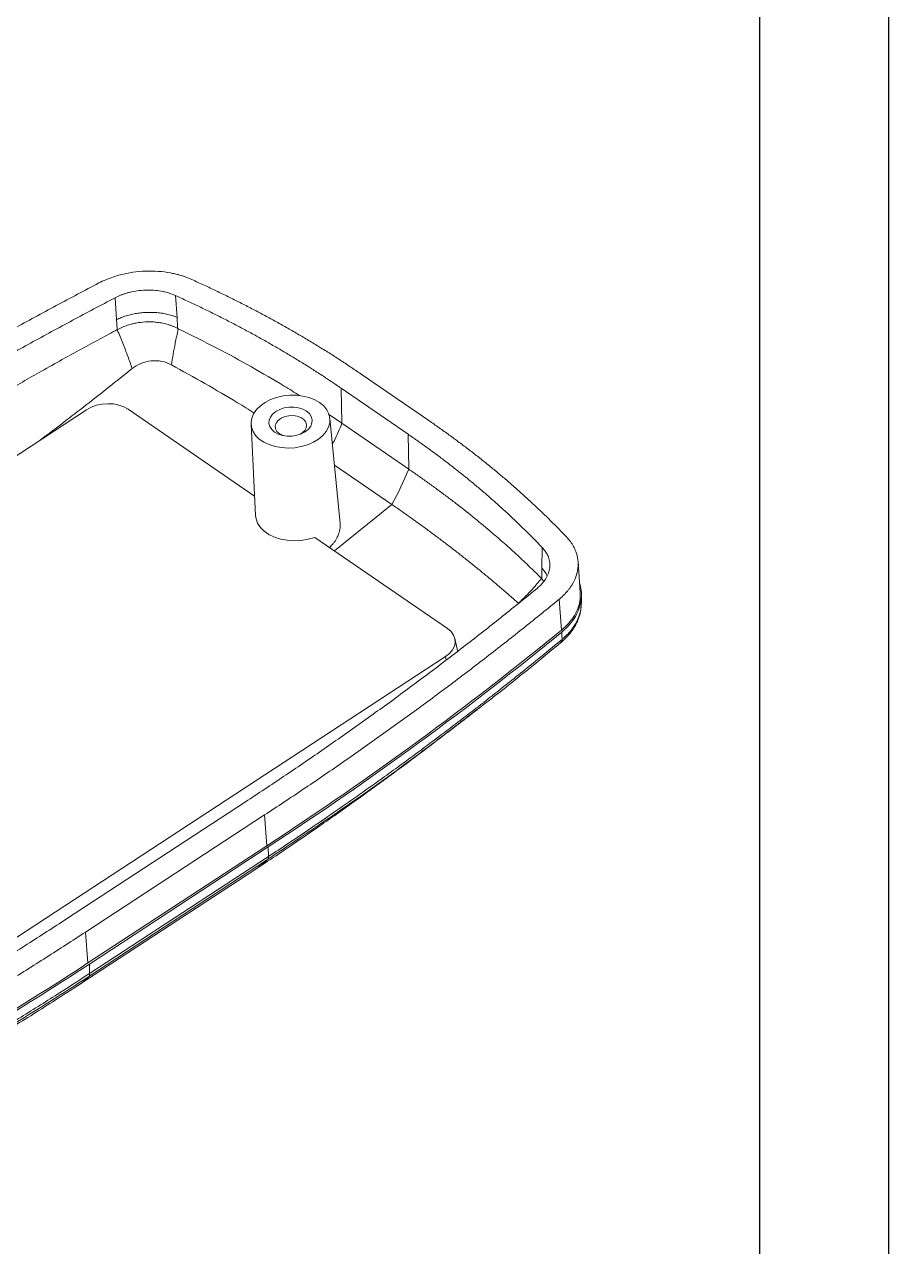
# Model space of a CAD drawing. Header units: inches. Extents: x 1127 to 2406, y 573 to 922.
# Drawn here: x 1750.65 to 1781.23, y 618.47 to 661.72 of the extents above; entities that cross this region are included whole.
import ezdxf

# ---------------------------------------------------------------- set-up
doc = ezdxf.new("R2010")
doc.units = ezdxf.units.IN

msp = doc.modelspace()

# ---------------------------------------------------------------- linework, layer by layer
for p, q in [((1781.232, 766.869), (1781.232, 575.233)), ((1776.67, 762.307), (1776.67, 579.796))]:
    msp.add_line(p, q)
at = {"color": 7, "linetype": 'Continuous', "lineweight": 15}
for p, q in [((1755.999, 652.122), (1756.055, 651.35)), ((1753.863, 652.044), (1753.915, 651.272)), ((1753.94, 650.916), (1753.915, 651.272)), ((1764.965, 647.698), (1762.601, 649.322)), ((1764.23, 647.217), (1761.865, 648.841)), ((1761.865, 648.841), (1761.89, 647.604)), ((1752.848, 648.08), (1729.162, 632.584)), ((1758.798, 645.03), (1754.329, 648.101)), ((1761.89, 647.604), (1761.416, 647.92)), ((1761.823, 644.059), (1761.466, 647.778)), ((1758.673, 647.576), (1758.832, 644.343)), ((1764.254, 645.979), (1761.89, 647.604)), ((1764.254, 645.979), (1764.23, 647.217)), ((1761.625, 646.126), (1763.66, 644.727)), ((1765.625, 640.34), (1760.927, 643.567)), ((1768.979, 643.204), (1768.966, 642.478)), ((1770.325, 641.615), (1770.246, 642.713)), ((1769.033, 642.011), (1768.963, 642.105)), ((1769.577, 641.378), (1769.656, 640.284)), ((1770.362, 641.235), (1770.366, 641.527)), ((1770.354, 641.215), (1770.354, 641.236)), ((1765.972, 639.623), (1765.887, 639.986)), ((1765.982, 639.538), (1765.97, 639.623)), ((1743.146, 624.685), (1765.557, 639.348)), ((1758.473, 634.208), (1752.142, 630.066)), ((1752.818, 629.602), (1759.149, 633.744)), ((1759.149, 633.744), (1759.229, 632.65)), ((1759.229, 632.65), (1752.898, 628.508)), ((1759.282, 632.613), (1752.951, 628.471)), ((1759.291, 632.277), (1752.96, 628.135)), ((1759.282, 632.613), (1759.291, 632.277)), ((1752.511, 627.687), (1758.843, 631.83)), ((1752.928, 628.029), (1759.259, 632.171)), ((1758.843, 631.83), (1758.859, 631.841)), ((1752.898, 628.508), (1752.818, 629.602)), ((1752.96, 628.135), (1752.951, 628.471)), ((1752.51, 627.69), (1752.529, 627.7))]:
    msp.add_line(p, q, dxfattribs=at)
at = {"color": 8, "linetype": 'Continuous', "lineweight": 15}
for p, q in [((1763.66, 644.727), (1761.625, 643.088)), ((1765.557, 639.348), (1765.583, 639.237))]:
    msp.add_line(p, q, dxfattribs=at)
at = {"color": 7, "linetype": 'Continuous', "lineweight": 15, "flags": 128}
for points in [[(1761.1, 648.336), (1761.245, 648.217), (1761.356, 648.081), (1761.43, 647.934), (1761.466, 647.778), (1761.461, 647.62), (1761.416, 647.462), (1761.332, 647.311), (1761.212, 647.169), (1761.059, 647.042), (1760.878, 646.933), (1760.673, 646.844), (1760.452, 646.779), (1760.219, 646.74), (1759.982, 646.727), (1759.747, 646.741), (1759.522, 646.781), (1759.313, 646.847), (1759.125, 646.936), (1758.965, 647.047), (1758.836, 647.175), (1758.743, 647.317), (1758.688, 647.469), (1758.673, 647.626), (1758.698, 647.785), (1758.763, 647.94), (1758.865, 648.087), (1759.002, 648.222), (1759.169, 648.34), (1759.363, 648.44), (1759.577, 648.517), (1759.805, 648.569), (1760.041, 648.595), (1760.277, 648.595), (1760.508, 648.568), (1760.726, 648.514), (1760.925, 648.436), (1761.1, 648.336)], [(1759.504, 647.292), (1759.403, 647.381), (1759.335, 647.484), (1759.303, 647.596), (1759.311, 647.711), (1759.356, 647.824), (1759.437, 647.929), (1759.55, 648.02), (1759.689, 648.093), (1759.847, 648.145), (1760.017, 648.173), (1760.189, 648.175), (1760.355, 648.151), (1760.507, 648.103), (1760.637, 648.033), (1760.738, 647.944), (1760.806, 647.841), (1760.837, 647.729), (1760.83, 647.614), (1760.785, 647.501), (1760.704, 647.397), (1760.591, 647.305), (1760.452, 647.232), (1760.294, 647.18), (1760.124, 647.152), (1759.952, 647.15), (1759.786, 647.174), (1759.634, 647.222), (1759.504, 647.292)], [(1760.397, 647.211), (1760.486, 647.265), (1760.575, 647.351), (1760.627, 647.448), (1760.638, 647.55), (1760.609, 647.648), (1760.54, 647.736), (1760.437, 647.806), (1760.308, 647.855), (1760.162, 647.877), (1760.011, 647.872), (1759.864, 647.839), (1759.734, 647.782), (1759.629, 647.704), (1759.558, 647.612), (1759.526, 647.511), (1759.535, 647.41), (1759.585, 647.316), (1759.672, 647.237), (1759.672, 647.237)], [(1759.672, 647.237), (1759.788, 647.177), (1759.812, 647.168)], [(1760.927, 643.567), (1760.694, 643.501), (1760.45, 643.461), (1760.202, 643.448), (1759.957, 643.464), (1759.722, 643.507), (1759.503, 643.576), (1759.307, 643.67), (1759.14, 643.785), (1759.005, 643.919), (1758.907, 644.067), (1758.849, 644.226), (1758.832, 644.343)]]:
    msp.add_lwpolyline(points, dxfattribs=at)
at = {"color": 8, "linetype": 'Continuous', "lineweight": 15}
msp.add_arc((1757.466, 633.931), 2.512, 303.6872, 315.5392, dxfattribs=at)
at = {"color": 7, "linetype": 'Continuous', "lineweight": 15}
for centre, major_axis, ratio, start_param, end_param in [((1753.554, 647.59), (1.049, 0.085), 0.668196, 0.687621, 2.254303), ((1764.844, 639.833), (1.053, 0.083), 0.662826, 5.402102, 6.968784)]:
    msp.add_ellipse(centre, major_axis=major_axis, ratio=ratio, start_param=start_param, end_param=end_param, dxfattribs=at)
for points, knots in [([(1756.581, 652.688), (1756.542, 652.705), (1756.465, 652.739), (1756.343, 652.785), (1756.219, 652.826), (1756.091, 652.863), (1755.959, 652.895), (1755.729, 652.943), (1755.39, 652.986), (1754.939, 652.994), (1754.488, 652.953), (1754.101, 652.875), (1753.783, 652.78), (1753.527, 652.684), (1753.37, 652.607), (1753.291, 652.568)], [0, 0, 0, 0, 0.040797, 0.081386, 0.121873, 0.162367, 0.202973, 0.243799, 0.371866, 0.500039, 0.628106, 0.756279, 0.837639, 0.918594, 1, 1, 1, 1]), ([(1753.291, 652.568), (1753.037, 652.435), (1752.529, 652.169), (1751.773, 651.766), (1751.021, 651.36), (1750.274, 650.951), (1749.531, 650.538), (1748.793, 650.121), (1748.059, 649.701), (1747.329, 649.278), (1746.604, 648.851), (1745.883, 648.421), (1745.166, 647.987), (1744.454, 647.55), (1743.747, 647.109), (1743.044, 646.665), (1742.345, 646.217), (1741.883, 645.916), (1741.652, 645.766)], [0, 0, 0, 0, 0.062561, 0.125097, 0.187613, 0.250111, 0.312596, 0.37507, 0.437537, 0.5, 0.562463, 0.62493, 0.687404, 0.749889, 0.812387, 0.874903, 0.937439, 1, 1, 1, 1]), ([(1762.601, 649.322), (1762.478, 649.406), (1762.233, 649.573), (1761.86, 649.819), (1761.482, 650.062), (1761.099, 650.301), (1760.711, 650.536), (1760.319, 650.768), (1759.923, 650.996), (1759.521, 651.22), (1759.115, 651.441), (1758.705, 651.658), (1758.289, 651.872), (1757.869, 652.082), (1757.445, 652.288), (1757.016, 652.49), (1756.726, 652.622), (1756.581, 652.688)], [0, 0, 0, 0, 0.066835, 0.133597, 0.200299, 0.266951, 0.333564, 0.40015, 0.466718, 0.533282, 0.59985, 0.666436, 0.733049, 0.799701, 0.866403, 0.933165, 1, 1, 1, 1]), ([(1753.863, 652.044), (1753.895, 652.06), (1753.958, 652.091), (1754.056, 652.134), (1754.158, 652.172), (1754.263, 652.206), (1754.425, 652.251), (1754.648, 652.295), (1754.933, 652.32), (1755.218, 652.316), (1755.465, 652.285), (1755.672, 652.24), (1755.842, 652.189), (1755.946, 652.145), (1755.999, 652.122)], [0, 0, 0, 0, 0.050245, 0.100204, 0.150078, 0.200067, 0.250369, 0.375218, 0.500157, 0.624942, 0.749931, 0.833351, 0.916399, 1, 1, 1, 1]), ([(1755.999, 652.122), (1756.14, 652.058), (1756.422, 651.929), (1756.84, 651.732), (1757.254, 651.531), (1757.663, 651.326), (1758.068, 651.118), (1758.468, 650.906), (1758.864, 650.691), (1759.255, 650.472), (1759.642, 650.25), (1760.024, 650.024), (1760.401, 649.795), (1760.774, 649.562), (1761.143, 649.325), (1761.507, 649.085), (1761.746, 648.923), (1761.865, 648.841)], [0, 0, 0, 0, 0.066834, 0.133596, 0.200298, 0.26695, 0.333563, 0.400149, 0.466718, 0.533282, 0.599851, 0.666437, 0.73305, 0.799702, 0.866404, 0.933166, 1, 1, 1, 1]), ([(1742.328, 645.301), (1742.557, 645.45), (1743.015, 645.749), (1743.707, 646.192), (1744.404, 646.633), (1745.106, 647.069), (1745.811, 647.503), (1746.521, 647.933), (1747.236, 648.359), (1747.955, 648.783), (1748.678, 649.202), (1749.405, 649.619), (1750.137, 650.031), (1750.874, 650.441), (1751.614, 650.847), (1752.36, 651.249), (1753.109, 651.649), (1753.612, 651.912), (1753.863, 652.044)], [0, 0, 0, 0, 0.062561, 0.125097, 0.187613, 0.250111, 0.312596, 0.37507, 0.437537, 0.5, 0.562463, 0.62493, 0.687404, 0.749889, 0.812387, 0.874903, 0.937439, 1, 1, 1, 1]), ([(1756.055, 651.35), (1756.026, 651.362), (1755.967, 651.385), (1755.875, 651.416), (1755.781, 651.443), (1755.684, 651.467), (1755.585, 651.486), (1755.485, 651.502), (1755.385, 651.514), (1755.284, 651.523), (1755.185, 651.528), (1755.086, 651.529), (1754.961, 651.527), (1754.806, 651.516), (1754.623, 651.492), (1754.438, 651.456), (1754.256, 651.407), (1754.079, 651.347), (1753.969, 651.297), (1753.915, 651.272)], [0, 0, 0, 0, 0.0470479, 0.0940796, 0.1409901, 0.1876755, 0.2340334, 0.2799648, 0.3253745, 0.3701729, 0.414276, 0.4576066, 0.5000945, 0.578606, 0.6597491, 0.7430384, 0.8279193, 0.9137853, 1, 1, 1, 1]), ([(1756.055, 651.35), (1756.056, 651.317), (1756.06, 651.252), (1756.067, 651.153), (1756.074, 651.055), (1756.077, 650.989), (1756.079, 650.957)], [0, 0, 0, 0, 0.248442, 0.499988, 0.751548, 1, 1, 1, 1]), ([(1753.94, 650.916), (1753.737, 650.807), (1753.316, 650.582), (1752.666, 650.228), (1751.976, 649.848), (1751.05, 649.33), (1749.852, 648.647), (1748.548, 647.883), (1747.316, 647.145), (1746.186, 646.455), (1744.995, 645.713), (1743.746, 644.919), (1742.902, 644.37), (1742.469, 644.088)], [0, 0, 0, 0, 0.050761, 0.105236, 0.163424, 0.22532, 0.340505, 0.470168, 0.563389, 0.662984, 0.768946, 0.881279, 1, 1, 1, 1]), ([(1756.079, 650.957), (1756.048, 650.973), (1755.987, 651.003), (1755.891, 651.043), (1755.794, 651.078), (1755.698, 651.108), (1755.601, 651.133), (1755.505, 651.153), (1755.411, 651.169), (1755.318, 651.181), (1755.155, 651.195), (1754.917, 651.196), (1754.662, 651.164), (1754.458, 651.118), (1754.296, 651.071), (1754.118, 651.005), (1754.001, 650.947), (1753.94, 650.916)], [0, 0, 0, 0, 0.049982, 0.098747, 0.146298, 0.192635, 0.237762, 0.281681, 0.324395, 0.365908, 0.406222, 0.539386, 0.67717, 0.741293, 0.816471, 0.902707, 1, 1, 1, 1]), ([(1754.465, 649.538), (1754.441, 649.61), (1754.391, 649.757), (1754.311, 649.979), (1754.225, 650.206), (1754.135, 650.438), (1754.04, 650.676), (1753.973, 650.835), (1753.94, 650.916)], [0, 0, 0, 0, 0.155639, 0.315517, 0.479758, 0.648494, 0.82186, 1, 1, 1, 1]), ([(1756.097, 650.948), (1756.079, 650.862), (1756.042, 650.69), (1755.981, 650.392), (1755.915, 650.053), (1755.874, 649.8), (1755.853, 649.674)], [0, 0, 0, 0, 0.203094, 0.40589, 0.704841, 1, 1, 1, 1]), ([(1760.395, 648.579), (1760.214, 648.693), (1759.662, 649.041), (1758.68, 649.608), (1757.435, 650.289), (1756.549, 650.725), (1756.097, 650.948)], [0, 0, 0, 0, 0.135562, 0.411277, 0.699418, 1, 1, 1, 1]), ([(1751.225, 647.018), (1751.764, 647.426), (1752.85, 648.248), (1753.924, 649.106), (1754.465, 649.538)], [0, 0, 0, 0, 0.496449, 1, 1, 1, 1]), ([(1754.465, 649.538), (1754.557, 649.613), (1754.661, 649.675), (1754.894, 649.769), (1755.016, 649.8), (1755.271, 649.825), (1755.397, 649.818), (1755.639, 649.77), (1755.752, 649.729), (1755.854, 649.674)], [0, 0, 0, 0, 0.25, 0.25, 0.5, 0.5, 0.75, 0.75, 1, 1, 1, 1]), ([(1755.853, 649.673), (1756.25, 649.452), (1757.046, 649.01), (1758.027, 648.441), (1758.591, 648.089), (1758.788, 647.967)], [0, 0, 0, 0, 0.3945255, 0.7896107, 1, 1, 1, 1]), ([(1769.837, 643.581), (1769.742, 643.679), (1769.552, 643.877), (1769.261, 644.169), (1768.964, 644.459), (1768.661, 644.746), (1768.353, 645.029), (1768.039, 645.31), (1767.72, 645.587), (1767.395, 645.862), (1767.065, 646.133), (1766.729, 646.402), (1766.388, 646.667), (1766.041, 646.929), (1765.688, 647.189), (1765.33, 647.445), (1765.087, 647.614), (1764.965, 647.698)], [0, 0, 0, 0, 0.066835, 0.133597, 0.200299, 0.266951, 0.333564, 0.40015, 0.466718, 0.533282, 0.59985, 0.666436, 0.733049, 0.799701, 0.866403, 0.933165, 1, 1, 1, 1]), ([(1764.23, 647.217), (1764.348, 647.134), (1764.585, 646.97), (1764.934, 646.72), (1765.278, 646.468), (1765.616, 646.212), (1765.949, 645.953), (1766.276, 645.692), (1766.598, 645.427), (1766.915, 645.16), (1767.226, 644.889), (1767.532, 644.616), (1767.832, 644.339), (1768.127, 644.06), (1768.417, 643.778), (1768.701, 643.493), (1768.886, 643.3), (1768.979, 643.204)], [0, 0, 0, 0, 0.066834, 0.133596, 0.200298, 0.26695, 0.333563, 0.400149, 0.466718, 0.533282, 0.599851, 0.666437, 0.73305, 0.799702, 0.866404, 0.933166, 1, 1, 1, 1]), ([(1764.254, 645.979), (1764.366, 645.902), (1764.59, 645.747), (1764.922, 645.512), (1765.253, 645.271), (1765.582, 645.027), (1766.007, 644.704), (1766.527, 644.294), (1767.084, 643.834), (1767.59, 643.396), (1768.047, 642.986), (1768.504, 642.558), (1768.8, 642.265), (1768.951, 642.117)], [0, 0, 0, 0, 0.063644, 0.127912, 0.192803, 0.258319, 0.324459, 0.450259, 0.580803, 0.681201, 0.784532, 0.890798, 1, 1, 1, 1]), ([(1768.132, 641.237), (1768.032, 641.326), (1767.833, 641.502), (1767.528, 641.765), (1767.221, 642.026), (1766.91, 642.285), (1766.595, 642.541), (1766.278, 642.795), (1765.958, 643.047), (1765.636, 643.295), (1765.311, 643.541), (1764.984, 643.784), (1764.656, 644.025), (1764.326, 644.262), (1763.995, 644.496), (1763.771, 644.65), (1763.66, 644.727)], [0, 0, 0, 0, 0.075393, 0.15016, 0.224334, 0.297941, 0.37098, 0.443431, 0.515278, 0.586504, 0.657093, 0.727031, 0.796303, 0.864897, 0.9328, 1, 1, 1, 1]), ([(1761.449, 643.209), (1761.455, 643.214), (1761.503, 643.258), (1761.57, 643.333), (1761.646, 643.434), (1761.693, 643.509), (1761.742, 643.601), (1761.78, 643.694), (1761.81, 643.804), (1761.822, 643.883), (1761.829, 643.969), (1761.824, 644.022), (1761.822, 644.059)], [0, 0, 0, 0, 0.022738, 0.17954, 0.285764, 0.393528, 0.447671, 0.604437, 0.710655, 0.81843, 0.872582, 1, 1, 1, 1]), ([(1769.577, 641.378), (1769.607, 641.404), (1769.668, 641.455), (1769.752, 641.536), (1769.831, 641.619), (1769.903, 641.704), (1769.968, 641.791), (1770.07, 641.945), (1770.181, 642.171), (1770.252, 642.472), (1770.252, 642.775), (1770.187, 643.034), (1770.088, 643.248), (1769.979, 643.421), (1769.884, 643.527), (1769.837, 643.581)], [0, 0, 0, 0, 0.040797, 0.081386, 0.121873, 0.162367, 0.202973, 0.243799, 0.371866, 0.500039, 0.628106, 0.756279, 0.837639, 0.918594, 1, 1, 1, 1]), ([(1768.979, 643.204), (1768.998, 643.183), (1769.037, 643.141), (1769.087, 643.074), (1769.131, 643.006), (1769.167, 642.935), (1769.213, 642.826), (1769.249, 642.676), (1769.248, 642.485), (1769.203, 642.295), (1769.124, 642.13), (1769.028, 641.992), (1768.929, 641.879), (1768.849, 641.81), (1768.809, 641.775)], [0, 0, 0, 0, 0.050239, 0.100174, 0.150002, 0.199925, 0.25014, 0.374963, 0.499914, 0.624686, 0.749702, 0.833256, 0.916379, 1, 1, 1, 1]), ([(1768.963, 642.105), (1768.963, 642.136), (1768.963, 642.199), (1768.964, 642.292), (1768.966, 642.385), (1768.966, 642.447), (1768.966, 642.478)], [0, 0, 0, 0, 0.2477229, 0.5000115, 0.7522421, 1, 1, 1, 1]), ([(1768.809, 641.775), (1768.607, 641.61), (1768.202, 641.279), (1767.588, 640.786), (1766.97, 640.297), (1766.346, 639.81), (1765.718, 639.327), (1765.084, 638.846), (1764.445, 638.369), (1763.802, 637.894), (1763.153, 637.423), (1762.5, 636.954), (1761.841, 636.489), (1761.178, 636.027), (1760.509, 635.567), (1759.836, 635.111), (1759.158, 634.658), (1758.701, 634.358), (1758.473, 634.208)], [0, 0, 0, 0, 0.062561, 0.125097, 0.187613, 0.250111, 0.312596, 0.37507, 0.437537, 0.5, 0.562463, 0.62493, 0.687404, 0.749889, 0.812387, 0.874903, 0.937439, 1, 1, 1, 1]), ([(1768.951, 642.117), (1768.897, 642.05), (1768.801, 641.931), (1768.668, 641.779), (1768.523, 641.619), (1768.385, 641.476), (1768.242, 641.339), (1768.169, 641.271), (1768.132, 641.237)], [0, 0, 0, 0, 0.213373, 0.381036, 0.504242, 0.750357, 0.874843, 1, 1, 1, 1]), ([(1770.301, 641.951), (1770.324, 641.867), (1770.374, 641.68), (1770.367, 641.383), (1770.299, 641.071), (1770.159, 640.767), (1769.958, 640.476), (1769.768, 640.303), (1769.674, 640.218)], [0, 0, 0, 0, 0.142843, 0.314928, 0.48697, 0.657509, 0.830415, 1, 1, 1, 1]), ([(1759.149, 633.744), (1759.379, 633.895), (1759.84, 634.197), (1760.524, 634.655), (1761.203, 635.115), (1761.878, 635.579), (1762.547, 636.045), (1763.211, 636.515), (1763.871, 636.987), (1764.525, 637.463), (1765.174, 637.942), (1765.818, 638.423), (1766.458, 638.908), (1767.092, 639.396), (1767.721, 639.887), (1768.345, 640.381), (1768.964, 640.878), (1769.372, 641.211), (1769.577, 641.378)], [0, 0, 0, 0, 0.062561, 0.125097, 0.187613, 0.250111, 0.312596, 0.37507, 0.437537, 0.5, 0.562463, 0.62493, 0.687404, 0.749889, 0.812387, 0.874903, 0.937439, 1, 1, 1, 1]), ([(1769.656, 640.284), (1769.746, 640.365), (1769.927, 640.527), (1770.125, 640.799), (1770.261, 641.084), (1770.331, 641.36), (1770.324, 641.537), (1770.32, 641.617)], [0, 0, 0, 0, 0.20786, 0.41572, 0.62358, 0.83144, 1, 1, 1, 1]), ([(1769.633, 639.841), (1769.717, 639.916), (1769.871, 640.053), (1770.035, 640.261), (1770.138, 640.426), (1770.212, 640.571), (1770.278, 640.733), (1770.342, 640.951), (1770.353, 641.121), (1770.359, 641.213)], [0, 0, 0, 0, 0.194584, 0.356278, 0.484738, 0.560908, 0.665642, 0.818848, 1, 1, 1, 1]), ([(1769.678, 639.957), (1769.677, 640.014), (1769.675, 640.101), (1769.674, 640.188), (1769.674, 640.218)], [0, 0, 0, 0, 0.659443, 1, 1, 1, 1]), ([(1759.291, 632.277), (1759.521, 632.429), (1759.999, 632.743), (1760.733, 633.237), (1761.51, 633.767), (1762.328, 634.337), (1763.298, 635.026), (1764.535, 635.925), (1766.017, 637.037), (1767.487, 638.18), (1768.707, 639.157), (1769.392, 639.722), (1769.678, 639.957)], [0, 0, 0, 0, 0.062972, 0.130372, 0.202198, 0.278452, 0.359134, 0.476422, 0.631921, 0.789579, 0.912272, 1, 1, 1, 1]), ([(1766.442, 637.3), (1766.681, 637.481), (1767.774, 638.309), (1768.813, 639.166), (1769.625, 639.835)], [0, 0, 0, 0, 0.218869, 1, 1, 1, 1]), ([(1758.859, 631.841), (1759.125, 632.017), (1759.652, 632.363), (1760.4, 632.87), (1761.079, 633.337), (1761.665, 633.748), (1762.162, 634.1), (1762.569, 634.392), (1762.889, 634.623), (1763.133, 634.801), (1763.343, 634.954), (1763.584, 635.13), (1763.892, 635.358), (1764.276, 635.643), (1764.716, 635.972), (1765.179, 636.323), (1765.646, 636.678), (1766.083, 637.013), (1766.445, 637.291), (1766.663, 637.46), (1766.744, 637.523)], [0, 0, 0, 0, 0.099151, 0.195644, 0.281032, 0.355317, 0.418505, 0.470599, 0.511602, 0.54152, 0.564821, 0.592668, 0.634614, 0.684487, 0.742283, 0.80662, 0.867072, 0.921664, 0.970672, 1, 1, 1, 1]), ([(1752.142, 630.066), (1751.911, 629.916), (1751.45, 629.615), (1750.751, 629.168), (1750.049, 628.724), (1749.342, 628.284), (1748.63, 627.847), (1747.915, 627.414), (1747.194, 626.984), (1746.469, 626.558), (1745.74, 626.135), (1745.006, 625.716), (1744.268, 625.3), (1743.526, 624.887), (1742.779, 624.479), (1742.027, 624.073), (1741.271, 623.671), (1740.764, 623.406), (1740.51, 623.273)], [0, 0, 0, 0, 0.062562, 0.125099, 0.187615, 0.250113, 0.312597, 0.375071, 0.437537, 0.5, 0.562463, 0.624929, 0.687403, 0.749887, 0.812385, 0.874901, 0.937438, 1, 1, 1, 1]), ([(1741.179, 622.8), (1741.433, 622.932), (1741.941, 623.198), (1742.697, 623.601), (1743.449, 624.007), (1744.196, 624.417), (1744.939, 624.83), (1745.677, 625.246), (1746.411, 625.666), (1747.141, 626.09), (1747.866, 626.516), (1748.587, 626.947), (1749.304, 627.38), (1750.016, 627.818), (1750.723, 628.258), (1751.426, 628.703), (1752.125, 629.15), (1752.587, 629.451), (1752.818, 629.602)], [0, 0, 0, 0, 0.062561, 0.125097, 0.187613, 0.250111, 0.312596, 0.37507, 0.437537, 0.5, 0.562463, 0.62493, 0.687404, 0.749889, 0.812387, 0.874903, 0.937439, 1, 1, 1, 1]), ([(1741.282, 621.298), (1743.315, 622.344), (1745.305, 623.425), (1749.19, 625.665), (1751.085, 626.824), (1752.928, 628.029)], [0, 0, 0, 0, 0.5, 0.5, 1, 1, 1, 1]), ([(1741.322, 621.412), (1741.519, 621.513), (1741.961, 621.742), (1742.692, 622.124), (1743.561, 622.585), (1744.566, 623.128), (1745.89, 623.859), (1747.325, 624.674), (1748.893, 625.593), (1750.316, 626.455), (1751.696, 627.316), (1752.554, 627.872), (1752.96, 628.135)], [0, 0, 0, 0, 0.048556, 0.108941, 0.181156, 0.265201, 0.361074, 0.516281, 0.632655, 0.76794, 0.890388, 1, 1, 1, 1]), ([(1740.652, 620.967), (1740.889, 621.086), (1741.514, 621.4), (1742.551, 621.932), (1743.79, 622.579), (1745.104, 623.283), (1746.485, 624.044), (1747.929, 624.865), (1749.432, 625.752), (1750.977, 626.696), (1752.012, 627.366), (1752.529, 627.7)], [0, 0, 0, 0, 0.059074, 0.155831, 0.25915, 0.369024, 0.485449, 0.606165, 0.73319, 0.86652, 1, 1, 1, 1])]:
    msp.add_open_spline(points, degree=3, knots=knots, dxfattribs=at)
for points in [[(1756.079, 650.957), (1756.085, 650.954), (1756.091, 650.951), (1756.097, 650.948)], [(1763.66, 644.727), (1763.879, 645.141), (1764.078, 645.56), (1764.254, 645.979)], [(1768.963, 642.105), (1768.959, 642.109), (1768.955, 642.113), (1768.951, 642.117)], [(1759.229, 632.65), (1762.915, 635.062), (1766.399, 637.612), (1769.656, 640.284)], [(1769.674, 640.218), (1766.427, 637.557), (1762.955, 635.016), (1759.282, 632.613)], [(1769.625, 639.835), (1769.659, 639.857), (1769.679, 639.902), (1769.678, 639.957)], [(1769.625, 639.835), (1769.627, 639.836), (1769.629, 639.838), (1769.63, 639.84)], [(1769.686, 639.964), (1769.687, 639.909), (1769.666, 639.863), (1769.63, 639.84)], [(1769.678, 639.957), (1769.68, 639.959), (1769.683, 639.962), (1769.686, 639.964)], [(1759.259, 632.171), (1759.281, 632.194), (1759.292, 632.231), (1759.291, 632.277)], [(1741.259, 621.706), (1745.322, 623.823), (1749.211, 626.096), (1752.898, 628.508)], [(1752.951, 628.471), (1749.263, 626.058), (1745.373, 623.784), (1741.308, 621.666)], [(1752.928, 628.029), (1752.949, 628.051), (1752.961, 628.089), (1752.96, 628.135)]]:
    msp.add_open_spline(points, degree=3, dxfattribs=at)
at = {"color": 8, "linetype": 'Continuous', "lineweight": 15}
for points, knots in [([(1761.553, 646.866), (1761.572, 646.902), (1761.696, 647.147), (1761.801, 647.394), (1761.89, 647.604)], [0, 0, 0, 0, 0.150185, 1, 1, 1, 1]), ([(1768.966, 642.478), (1769.014, 642.422), (1769.09, 642.333), (1769.133, 642.234), (1769.149, 642.198)], [0, 0, 0, 0, 0.62748, 1, 1, 1, 1]), ([(1769.686, 639.964), (1769.78, 640.049), (1769.966, 640.219), (1770.165, 640.503), (1770.296, 640.799), (1770.358, 641.04), (1770.355, 641.179), (1770.354, 641.215)], [0, 0, 0, 0, 0.230619, 0.46036, 0.689383, 0.918033, 1, 1, 1, 1]), ([(1759.259, 632.171), (1760.168, 632.779), (1761.987, 633.994), (1764.378, 635.711), (1765.833, 636.831), (1766.442, 637.3)], [0, 0, 0, 0, 0.367709, 0.735373, 1, 1, 1, 1]), ([(1752.529, 627.7), (1752.531, 627.701), (1752.683, 627.781), (1752.806, 627.906), (1752.928, 628.029)], [0, 0, 0, 0, 0.0077313, 1, 1, 1, 1])]:
    msp.add_open_spline(points, degree=3, knots=knots, dxfattribs=at)

doc.saveas('drawing.dxf')
